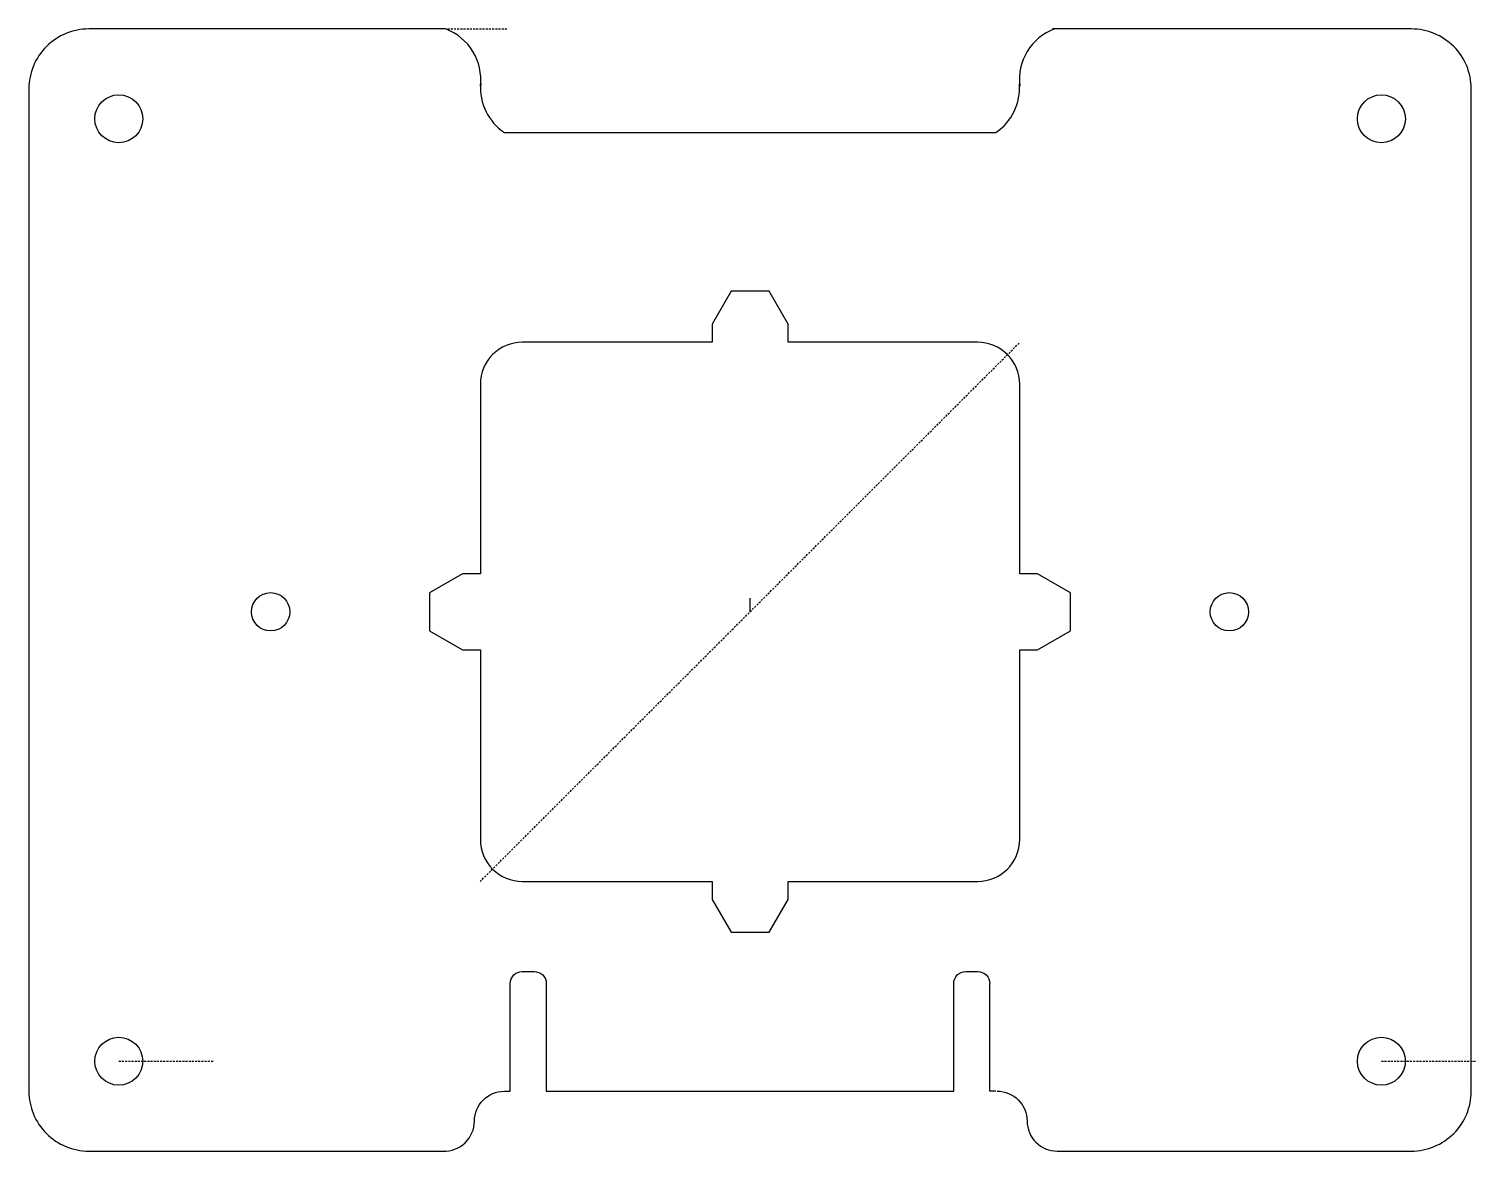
# Model space of a CAD drawing. Header units: millimetres. Extents: x -60 to 61, y -46 to 48.
import ezdxf

# ---------------------------------------------------------------- set-up
doc = ezdxf.new("R2010")
doc.units = ezdxf.units.MM
doc.linetypes.add('DASHED', pattern=[0.2067, 0.1654, -0.0413])

msp = doc.modelspace()

# ---------------------------------------------------------------- linework, layer by layer
at = {"color": 2, "linetype": 'DASHED', "lineweight": 25, "true_color": 0xffff00}
for p, q in [((-24.93, 48.05), (-21.39, 48.05)), ((-24.93, 48.05), (-19.93, 48.05)), ((-22.23, -23.12), (22.8, 21.88)), ((-52.37, -38.11), (-44.46, -38.11)), ((52.98, -38.11), (60.88, -38.11))]:
    msp.add_line(p, q, dxfattribs=at)
msp.add_line((0.3, -0.6), (0.3, 0.55))
for points in [[(-22.2, 43.27, 0.348857), (-25.11, 48.05), (-54.87, 48.05, 0.414214), (-59.87, 43.05), (-59.87, -40.61, 0.414214), (-54.87, -45.61), (-25.31, -45.61, 0.427407), (-22.7, -43.11, -0.413566), (-20.2, -40.62), (-19.7, -40.62), (-19.7, -31.62, -0.414214), (-18.7, -30.62), (-17.7, -30.62, -0.414214), (-16.7, -31.62), (-16.7, -40.62), (17.3, -40.62), (17.3, -31.62, -0.414214), (18.3, -30.62), (19.3, -30.62, -0.414214), (20.3, -31.62)], [(20.92, -40.61, -0.414214), (23.42, -43.11, 0.414291), (25.92, -45.61), (55.48, -45.61, 0.414214), (60.48, -40.61), (60.48, 43.05, 0.414214), (55.48, 48.05), (25.53, 48.05)], [(-22.17, 43.48, 0.270554), (-20.2, 39.4), (20.8, 39.4, 0.270554), (22.78, 43.48)], [(22.8, 2.57), (22.8, 18.4, 0.414214), (19.3, 21.9), (3.48, 21.9), (3.48, 23.4), (1.89, 26.15), (-1.28, 26.15), (-2.87, 23.4), (-2.87, 21.9), (-18.7, 21.9, 0.414214), (-22.2, 18.4), (-22.2, 2.57)], [(-22.2, -3.78), (-22.2, -19.6, 0.414214), (-18.7, -23.1), (-2.87, -23.1)], [(-2.87, -23.1), (-2.87, -24.6), (-1.28, -27.35), (1.89, -27.35), (3.48, -24.6), (3.48, -23.1), (19.3, -23.1, 0.414214), (22.8, -19.6), (22.8, -3.78)]]:
    msp.add_lwpolyline(points, format="xyb")
for points in [[(-22.2, 2.57), (-23.7, 2.57), (-26.45, 0.98), (-26.45, -2.19), (-23.7, -3.78), (-22.2, -3.78)], [(22.8, -3.78), (24.3, -3.78), (27.05, -2.19), (27.05, 0.98), (24.3, 2.57), (22.8, 2.57)], [(20.8, -40.62), (20.3, -40.62), (20.3, -31.62)]]:
    msp.add_lwpolyline(points)
for centre, radius in [((-52.37, 40.55), 2), ((52.98, 40.55), 2), ((-39.7, -0.6), 1.6), ((40.3, -0.6), 1.6), ((-52.37, -38.11), 2), ((52.98, -38.11), 2)]:
    msp.add_circle(centre, radius)
msp.add_arc((27.27, 43.83), 4.5, 110.1836, 187.1103)

doc.saveas('drawing.dxf')
